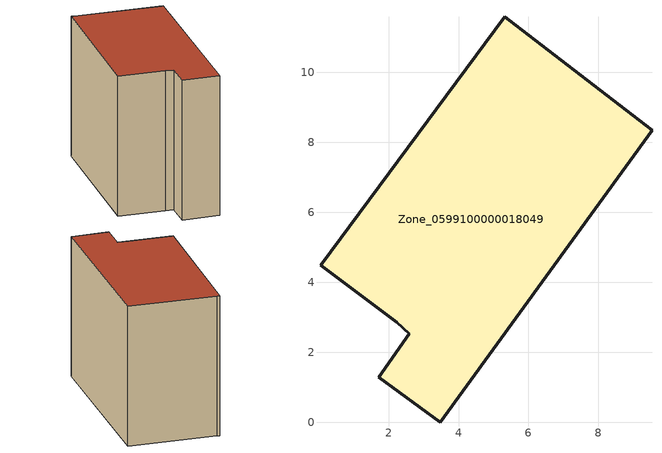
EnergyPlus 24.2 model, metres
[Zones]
Zone_0599100000018049
 floor ground (C_G): 5.45,11.49 9.53,8.35 3.48,0 1.72,1.29 2.59,2.53 2.23,2.85 0.05,4.49 5.32,11.59 z0
 wall outside (C_F): 1.72,1.29 3.48,0 9.53,8.35 5.45,11.49 5.32,11.59 0.05,4.49 2.23,2.85 2.59,2.53 1.72,1.29 z0:8.42
 roof outside (C_R): 2.23,2.85 2.59,2.53 1.72,1.29 3.48,0 9.53,8.35 5.45,11.49 5.32,11.59 0.05,4.49 z8.42
[BUILDING]
Pand.0599100000018049: North Axis=0; Terrain=City; Loads Convergence Tolerance Value=0.04; Temperature Convergence Tolerance Value=0.4; Solar Distribution=FullExterior; Maximum Number of Warmup Days=25; Minimum Number of Warmup Days=1
[Site:Location]
Rotterdam.The.Hague.AP_ZH_NLD Design_Conditions: Latitude=51.96; Longitude=4.45; Time Zone=1; Elevation=-4.5
[SITE:GROUNDTEMPERATURE:BUILDINGSURFACE]
18, 18, 18, 18, 18, 18, 18, 18, 18, 18, 18, 18
[MATERIAL] Thermal Absorptance=0.9; Solar Absorptance=0.7; Visible Absorptance=0.7
Name | Roughness | Thickness | Conductivity | Density | Specific Heat
G.TI.1975-1991 | MediumSmooth | 0.15 | 0.288461 | 540 | 1210
F.TI.1975-1991 | Rough | 0.3 | 0.230769 | 1920 | 840
R.TI.1975-1991 | MediumRough | 0.2 | 0.153846 | 1500 | 1000
[CONSTRUCTION]
C_G: G.TI.1975-1991
C_F: F.TI.1975-1991
C_R: R.TI.1975-1991
[ZONE]
Zone_0599100000018049: Type=1; Multiplier=1; Ceiling Height=Autocalculate; Volume=Autocalculate; Floor Area=autocalculate; Part of Total Floor Area=Yes
[ZONEINFILTRATION:DESIGNFLOWRATE]
Infil_Zone_0599100000018049: Zone or ZoneList or Space or SpaceList=Zone_0599100000018049; Schedule=AlwaysOn; Design Flow Rate Calculation Method=Flow/Area; Flow Rate per Floor Area=0.003; Constant Term Coefficient=1; Temperature Term Coefficient=0; Velocity Term Coefficient=0; Velocity Squared Term Coefficient=0
[HVACTEMPLATE:ZONE:IDEALLOADSAIRSYSTEM]
Zone_0599100000018049: Maximum Heating Supply Air Temperature=50; Minimum Cooling Supply Air Temperature=13; Maximum Heating Supply Air Humidity Ratio=0.0156; Minimum Cooling Supply Air Humidity Ratio=0.0077; Heating Limit=NoLimit; Cooling Limit=NoLimit; Dehumidification Control Type=ConstantSensibleHeatRatio; Cooling Sensible Heat Ratio=0.7; Dehumidification Setpoint=60; Humidification Control Type=None; Humidification Setpoint=30; Outdoor Air Method=None; Outdoor Air Flow Rate per Person=0.00944; Outdoor Air Flow Rate per Zone Floor Area=0; Outdoor Air Flow Rate per Zone=0; Demand Controlled Ventilation Type=None; Outdoor Air Economizer Type=NoEconomizer; Heat Recovery Type=None; Sensible Heat Recovery Effectiveness=0.7; Latent Heat Recovery Effectiveness=0.65
[ZONECONTROL:THERMOSTAT]
ThermostatControl_Zone_0599100000018049: Zone or ZoneList=Zone_0599100000018049; Control Type Schedule=DualSetpointControlType; Control 1=Thermostat_Zone_0599100000018049; Temperature Difference Between Cutout And Setpoint=0
[THERMOSTATSETPOINT:DUALSETPOINT]
Thermostat_Zone_0599100000018049: Heating Setpoint Temperature Schedule=HeatingSetpoint_Zone_0599100000018049; Cooling Setpoint Temperature Schedule=CoolingSetpoint_Zone_0599100000018049
[SCHEDULE:COMPACT]
HeatingSetpoint_Zone_0599100000018049: Through: 12/31, For: AllDays, Until: 24:00, 21
CoolingSetpoint_Zone_0599100000018049: Through: 12/31, For: AllDays, Until: 24:00, 24
DualSetpointControlType: Through: 12/31, For: AllDays, Until: 24:00, 4
AlwaysOn: Through: 12/31, For: AllDays, Until: 24:00, 1
